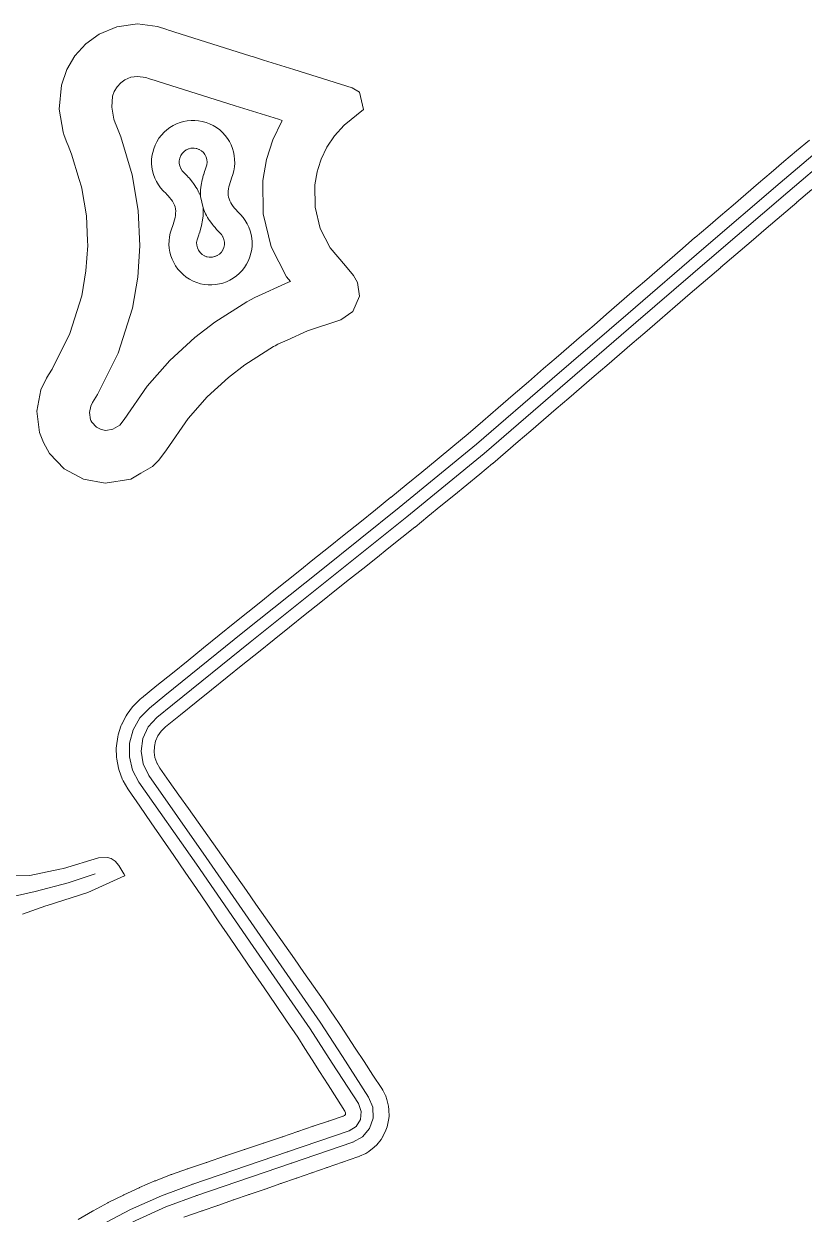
# Model space of a CAD drawing. Header units: metres. Extents: x 150516 to 150824, y 200666 to 200974.
# Drawn here: x 150603.1 to 150642.1, y 200792.4 to 200851.8 of the extents above; entities that cross this region are included whole.
import ezdxf

# ---------------------------------------------------------------- set-up
doc = ezdxf.new("R2010")
doc.units = ezdxf.units.M
doc.layers.add('N-WE-WH-WATERBODEM-G-_', color=7, linetype='Continuous')

# ---------------------------------------------------------------- blocks, each defined once
blk = doc.blocks.new('INVISIBLE')
at = {"color": 0, "linetype": 'Continuous', "lineweight": 9}
for p, q in [((-0.0125, 0), (0.0125, 0)), ((0, -0.0125), (0, 0.0125))]:
    blk.add_line(p, q, dxfattribs=at)

msp = doc.modelspace()

# ---------------------------------------------------------------- linework, layer by layer
at = {"layer": 'N-WE-WH-WATERBODEM-G-_', "color": 96, "linetype": 'Continuous', "lineweight": 9}
for p, q in [((150640.851, 200843.897, 16.51), (150644.664, 200847.132, 16.53)), ((150641.24, 200843.441, 16.51), (150645.052, 200846.674, 16.53)), ((150641.678, 200845.499, 17.087), (150641.042, 200844.96, 17.084)), ((150642.314, 200846.037, 17.089), (150641.678, 200845.499, 17.087)), ((150641.042, 200844.96, 17.084), (150640.406, 200844.421, 17.08)), ((150640.404, 200844.42, 17.08), (150639.769, 200843.879, 17.077)), ((150640.406, 200844.421, 17.08), (150640.404, 200844.42, 17.08)), ((150637.051, 200840.646, 16.48), (150640.851, 200843.897, 16.51)), ((150639.769, 200843.879, 17.077), (150639.136, 200843.337, 17.072)), ((150637.442, 200840.191, 16.48), (150641.24, 200843.441, 16.51)), ((150639.136, 200843.337, 17.072), (150638.503, 200842.795, 17.067)), ((150642.444, 200843.567, 17.08), (150641.68, 200842.922, 17.075)), ((150638.503, 200842.795, 17.067), (150637.869, 200842.254, 17.062)), ((150641.682, 200842.924, 17.075), (150640.923, 200842.274, 17.069)), ((150641.68, 200842.922, 17.075), (150641.682, 200842.924, 17.075)), ((150637.869, 200842.254, 17.062), (150637.236, 200841.712, 17.057)), ((150640.923, 200842.274, 17.069), (150640.163, 200841.624, 17.063)), ((150637.236, 200841.712, 17.057), (150636.603, 200841.17, 17.052)), ((150640.163, 200841.624, 17.063), (150639.403, 200840.974, 17.057)), ((150636.601, 200841.168, 17.052), (150635.971, 200840.622, 17.047)), ((150636.603, 200841.17, 17.052), (150636.601, 200841.168, 17.052)), ((150639.403, 200840.974, 17.057), (150638.643, 200840.324, 17.051)), ((150633.264, 200837.381, 16.46), (150637.051, 200840.646, 16.48)), ((150633.655, 200836.926, 16.46), (150637.442, 200840.191, 16.48)), ((150635.971, 200840.622, 17.047), (150635.341, 200840.076, 17.042)), ((150638.643, 200840.324, 17.051), (150637.884, 200839.674, 17.045)), ((150634.711, 200839.531, 17.037), (150634.081, 200838.985, 17.032)), ((150635.341, 200840.076, 17.042), (150634.711, 200839.531, 17.037)), ((150637.886, 200839.676, 17.045), (150637.127, 200839.025, 17.039)), ((150637.884, 200839.674, 17.045), (150637.886, 200839.676, 17.045)), ((150634.081, 200838.985, 17.032), (150633.451, 200838.439, 17.027)), ((150637.127, 200839.025, 17.039), (150636.368, 200838.373, 17.033)), ((150633.451, 200838.439, 17.027), (150632.821, 200837.893, 17.022)), ((150636.368, 200838.373, 17.033), (150635.609, 200837.722, 17.027)), ((150632.821, 200837.893, 17.022), (150632.19, 200837.349, 17.017)), ((150635.609, 200837.722, 17.027), (150634.85, 200837.071, 17.02)), ((150629.477, 200834.115, 16.43), (150633.264, 200837.381, 16.46)), ((150632.19, 200837.349, 17.017), (150631.559, 200836.805, 17.012)), ((150629.869, 200833.661, 16.43), (150633.655, 200836.926, 16.46)), ((150631.559, 200836.805, 17.012), (150630.928, 200836.261, 17.007)), ((150634.85, 200837.071, 17.02), (150634.092, 200836.42, 17.014)), ((150630.928, 200836.261, 17.007), (150630.297, 200835.716, 17.002)), ((150634.092, 200836.42, 17.014), (150633.46, 200835.876, 17.009)), ((150630.297, 200835.716, 17.002), (150629.666, 200835.172, 16.997)), ((150633.46, 200835.876, 17.009), (150632.829, 200835.332, 17.004)), ((150629.666, 200835.172, 16.997), (150629.035, 200834.628, 16.992)), ((150632.198, 200834.788, 16.999), (150631.567, 200834.244, 16.994)), ((150632.829, 200835.332, 17.004), (150632.198, 200834.788, 16.999)), ((150629.035, 200834.628, 16.992), (150628.28, 200833.974, 16.986)), ((150631.567, 200834.244, 16.994), (150630.936, 200833.699, 16.989)), ((150625.693, 200830.853, 16.41), (150629.477, 200834.115, 16.43)), ((150626.079, 200830.393, 16.41), (150629.869, 200833.661, 16.43)), ((150628.28, 200833.974, 16.986), (150627.525, 200833.319, 16.98)), ((150630.936, 200833.699, 16.989), (150630.305, 200833.155, 16.984)), ((150627.525, 200833.319, 16.98), (150626.769, 200832.665, 16.974)), ((150630.305, 200833.155, 16.984), (150629.672, 200832.612, 16.979)), ((150626.769, 200832.665, 16.974), (150626.014, 200832.01, 16.968)), ((150629.672, 200832.612, 16.979), (150629.039, 200832.069, 16.974)), ((150626.014, 200832.01, 16.968), (150625.268, 200831.364, 16.962)), ((150629.039, 200832.069, 16.974), (150628.406, 200831.526, 16.969)), ((150625.268, 200831.364, 16.962), (150624.501, 200830.733, 16.954)), ((150628.406, 200831.526, 16.969), (150627.773, 200830.983, 16.964)), ((150621.828, 200827.691, 16.38), (150625.693, 200830.853, 16.41)), ((150624.501, 200830.733, 16.954), (150623.731, 200830.096, 16.943)), ((150627.773, 200830.983, 16.964), (150627.14, 200830.44, 16.959)), ((150622.206, 200827.224, 16.38), (150626.079, 200830.393, 16.41)), ((150623.731, 200830.096, 16.943), (150622.958, 200829.464, 16.937)), ((150627.14, 200830.44, 16.959), (150626.507, 200829.897, 16.954)), ((150622.958, 200829.464, 16.937), (150622.185, 200828.832, 16.931)), ((150626.494, 200829.886, 16.954), (150625.849, 200829.358, 16.949)), ((150626.507, 200829.897, 16.954), (150626.494, 200829.886, 16.954)), ((150622.185, 200828.832, 16.931), (150621.412, 200828.199, 16.926)), ((150625.203, 200828.829, 16.944), (150624.558, 200828.301, 16.939)), ((150625.849, 200829.358, 16.949), (150625.203, 200828.829, 16.944)), ((150624.558, 200828.301, 16.939), (150623.912, 200827.773, 16.934)), ((150617.925, 200824.569, 16.36), (150621.828, 200827.691, 16.38)), ((150621.417, 200828.204, 16.926), (150620.638, 200827.578, 16.92)), ((150621.412, 200828.199, 16.926), (150621.417, 200828.204, 16.926)), ((150623.912, 200827.773, 16.934), (150623.266, 200827.245, 16.929)), ((150618.299, 200824.1, 16.36), (150622.206, 200827.224, 16.38)), ((150620.638, 200827.578, 16.92), (150619.859, 200826.952, 16.914)), ((150623.266, 200827.245, 16.929), (150622.621, 200826.716, 16.924)), ((150619.859, 200826.952, 16.914), (150619.079, 200826.326, 16.908)), ((150622.615, 200826.712, 16.924), (150621.963, 200826.193, 16.919)), ((150622.621, 200826.716, 16.924), (150622.615, 200826.712, 16.924)), ((150619.079, 200826.326, 16.908), (150618.3, 200825.7, 16.902)), ((150621.963, 200826.193, 16.919), (150621.311, 200825.674, 16.915)), ((150618.3, 200825.7, 16.902), (150617.521, 200825.074, 16.896)), ((150621.311, 200825.674, 16.915), (150620.658, 200825.154, 16.91)), ((150617.521, 200825.074, 16.896), (150616.87, 200824.553, 16.891)), ((150620.658, 200825.154, 16.91), (150620.006, 200824.635, 16.905)), ((150614.019, 200821.446, 16.33), (150617.925, 200824.569, 16.36)), ((150614.395, 200820.978, 16.33), (150618.299, 200824.1, 16.36)), ((150616.87, 200824.553, 16.891), (150616.219, 200824.033, 16.887)), ((150619.354, 200824.116, 16.9), (150618.702, 200823.597, 16.895)), ((150620.006, 200824.635, 16.905), (150619.354, 200824.116, 16.9)), ((150615.568, 200823.512, 16.882), (150614.917, 200822.992, 16.877)), ((150616.219, 200824.033, 16.887), (150615.568, 200823.512, 16.882)), ((150618.702, 200823.597, 16.895), (150617.921, 200822.973, 16.889)), ((150614.917, 200822.992, 16.877), (150614.266, 200822.471, 16.872)), ((150617.921, 200822.973, 16.889), (150617.14, 200822.348, 16.883)), ((150614.266, 200822.471, 16.872), (150613.615, 200821.951, 16.867)), ((150617.14, 200822.348, 16.883), (150616.359, 200821.724, 16.877)), ((150613.613, 200821.949, 16.867), (150612.836, 200821.319, 16.861)), ((150613.615, 200821.951, 16.867), (150613.613, 200821.949, 16.867)), ((150616.359, 200821.724, 16.877), (150615.578, 200821.099, 16.871)), ((150610.13, 200818.305, 16.31), (150614.019, 200821.446, 16.33)), ((150612.836, 200821.319, 16.861), (150612.06, 200820.689, 16.855)), ((150615.578, 200821.099, 16.871), (150614.798, 200820.475, 16.865)), ((150610.507, 200817.838, 16.31), (150614.395, 200820.978, 16.33)), ((150612.06, 200820.689, 16.855), (150611.283, 200820.059, 16.849)), ((150611.283, 200820.059, 16.849), (150610.507, 200819.429, 16.843)), ((150614.8, 200820.476, 16.865), (150614.021, 200819.85, 16.859)), ((150614.798, 200820.475, 16.865), (150614.8, 200820.476, 16.865)), ((150610.507, 200819.429, 16.843), (150609.729, 200818.801, 16.839)), ((150614.021, 200819.85, 16.859), (150613.242, 200819.224, 16.853)), ((150609.729, 200818.801, 16.839), (150608.956, 200818.176, 16.835)), ((150613.242, 200819.224, 16.853), (150612.463, 200818.598, 16.847)), ((150608.916, 200818.141, 16.835), (150608.586, 200817.825, 16.833)), ((150608.956, 200818.176, 16.835), (150608.916, 200818.141, 16.835)), ((150609.356, 200817.68, 16.306), (150610.13, 200818.305, 16.31)), ((150612.463, 200818.598, 16.847), (150611.683, 200817.972, 16.841)), ((150608.515, 200817.745, 16.832), (150608.241, 200817.38, 16.83)), ((150608.586, 200817.825, 16.833), (150608.515, 200817.745, 16.832)), ((150609.733, 200817.213, 16.306), (150610.507, 200817.838, 16.31)), ((150611.683, 200817.972, 16.841), (150610.905, 200817.344, 16.837)), ((150608.186, 200817.289, 16.83), (150607.976, 200816.883, 16.828)), ((150608.241, 200817.38, 16.83), (150608.186, 200817.289, 16.83)), ((150610.905, 200817.344, 16.837), (150610.159, 200816.741, 16.833)), ((150607.796, 200816.349, 16.826), (150607.773, 200816.245, 16.825)), ((150607.936, 200816.784, 16.827), (150607.796, 200816.349, 16.826)), ((150607.976, 200816.883, 16.828), (150607.936, 200816.784, 16.827)), ((150609.937, 200816.524, 16.832), (150609.778, 200816.293, 16.83)), ((150610.159, 200816.741, 16.833), (150609.937, 200816.524, 16.832)), ((150607.707, 200815.793, 16.823), (150607.702, 200815.686, 16.823)), ((150607.773, 200816.245, 16.825), (150607.707, 200815.793, 16.823)), ((150609.601, 200815.763, 16.828), (150609.589, 200815.484, 16.827)), ((150609.664, 200816.036, 16.829), (150609.601, 200815.763, 16.828)), ((150609.778, 200816.293, 16.83), (150609.664, 200816.036, 16.829)), ((150607.702, 200815.686, 16.823), (150607.712, 200815.229, 16.821)), ((150607.712, 200815.229, 16.821), (150607.724, 200815.123, 16.821)), ((150609.589, 200815.484, 16.827), (150609.631, 200815.207, 16.826)), ((150609.631, 200815.207, 16.826), (150609.722, 200814.945, 16.825)), ((150607.724, 200815.123, 16.821), (150607.81, 200814.674, 16.82)), ((150607.81, 200814.674, 16.82), (150607.84, 200814.571, 16.819)), ((150607.84, 200814.571, 16.819), (150607.999, 200814.143, 16.818)), ((150609.722, 200814.945, 16.825), (150609.88, 200814.674, 16.826)), ((150609.88, 200814.674, 16.826), (150610.349, 200814.019, 16.83)), ((150607.999, 200814.143, 16.818), (150608.046, 200814.046, 16.818)), ((150608.046, 200814.046, 16.818), (150608.274, 200813.65, 16.817)), ((150611.701, 200809.881, 16.26), (150608.833, 200813.975, 16.28)), ((150612.193, 200810.224, 16.26), (150609.325, 200814.32, 16.28)), ((150610.349, 200814.019, 16.83), (150610.831, 200813.339, 16.83)), ((150608.274, 200813.65, 16.817), (150608.303, 200813.604, 16.817)), ((150608.303, 200813.604, 16.817), (150608.872, 200812.782, 16.818)), ((150608.872, 200812.782, 16.818), (150609.436, 200811.956, 16.824)), ((150610.831, 200813.339, 16.83), (150611.313, 200812.659, 16.831)), ((150611.313, 200812.659, 16.831), (150611.794, 200811.979, 16.831)), ((150609.436, 200811.956, 16.824), (150610.005, 200811.134, 16.824)), ((150611.794, 200811.979, 16.831), (150612.276, 200811.299, 16.832)), ((150610.005, 200811.134, 16.824), (150610.574, 200810.312, 16.825)), ((150612.276, 200811.299, 16.832), (150612.758, 200810.619, 16.832)), ((150612.758, 200810.619, 16.832), (150612.76, 200810.616, 16.832)), ((150612.76, 200810.616, 16.832), (150613.24, 200809.934, 16.832)), ((150610.574, 200810.312, 16.825), (150611.143, 200809.49, 16.825)), ((150614.544, 200805.769, 16.23), (150611.701, 200809.881, 16.26)), ((150615.038, 200806.11, 16.23), (150612.193, 200810.224, 16.26)), ((150613.24, 200809.934, 16.832), (150613.719, 200809.252, 16.833)), ((150611.143, 200809.49, 16.825), (150611.141, 200809.494, 16.825)), ((150611.141, 200809.494, 16.825), (150611.703, 200808.667, 16.826)), ((150613.719, 200809.252, 16.833), (150614.198, 200808.57, 16.833)), ((150611.703, 200808.667, 16.826), (150612.265, 200807.84, 16.826)), ((150614.198, 200808.57, 16.833), (150614.678, 200807.888, 16.834)), ((150612.265, 200807.84, 16.826), (150612.828, 200807.013, 16.826)), ((150614.678, 200807.888, 16.834), (150615.157, 200807.206, 16.834)), ((150612.828, 200807.013, 16.826), (150613.39, 200806.187, 16.827)), ((150615.157, 200807.206, 16.834), (150615.636, 200806.524, 16.834)), ((150615.636, 200806.524, 16.834), (150616.115, 200805.841, 16.835)), ((150613.39, 200806.187, 16.827), (150613.952, 200805.36, 16.827)), ((150617.385, 200801.66, 16.21), (150614.544, 200805.769, 16.23)), ((150617.884, 200801.994, 16.21), (150615.038, 200806.11, 16.23)), ((150616.115, 200805.841, 16.835), (150616.593, 200805.157, 16.835)), ((150613.952, 200805.36, 16.827), (150614.516, 200804.535, 16.828)), ((150616.593, 200805.157, 16.835), (150617.071, 200804.474, 16.836)), ((150614.516, 200804.535, 16.828), (150615.08, 200803.71, 16.828)), ((150617.071, 200804.474, 16.836), (150617.549, 200803.79, 16.836)), ((150615.08, 200803.71, 16.828), (150615.644, 200802.885, 16.828)), ((150617.549, 200803.79, 16.836), (150618.027, 200803.107, 16.836)), ((150615.644, 200802.885, 16.828), (150616.207, 200802.061, 16.829)), ((150618.027, 200803.107, 16.836), (150618.505, 200802.423, 16.837)), ((150616.207, 200802.061, 16.829), (150616.762, 200801.249, 16.829)), ((150618.505, 200802.423, 16.837), (150618.518, 200802.404, 16.837)), ((150618.518, 200802.404, 16.837), (150618.892, 200801.835, 16.837)), ((150618.488, 200799.955, 16.198), (150617.385, 200801.66, 16.21)), ((150618.992, 200800.28, 16.198), (150617.884, 200801.994, 16.21)), ((150618.892, 200801.835, 16.837), (150619.265, 200801.267, 16.837)), ((150616.762, 200801.249, 16.829), (150617.122, 200800.684, 16.83)), ((150619.265, 200801.267, 16.837), (150619.639, 200800.699, 16.837)), ((150617.122, 200800.684, 16.83), (150617.485, 200800.112, 16.83)), ((150620.299, 200798.257, 16.183), (150618.992, 200800.28, 16.198)), ((150619.639, 200800.699, 16.837), (150620.08, 200800.028, 16.838)), ((150617.485, 200800.112, 16.83), (150617.848, 200799.541, 16.83)), ((150619.795, 200797.932, 16.183), (150618.488, 200799.955, 16.198)), ((150620.08, 200800.028, 16.838), (150620.521, 200799.357, 16.838)), ((150617.848, 200799.541, 16.83), (150618.279, 200798.863, 16.83)), ((150620.521, 200799.357, 16.838), (150620.962, 200798.686, 16.838)), ((150618.279, 200798.863, 16.83), (150618.71, 200798.186, 16.83)), ((150620.962, 200798.686, 16.838), (150621.006, 200798.608, 16.838)), ((150621.006, 200798.608, 16.838), (150621.158, 200798.302, 16.838)), ((150618.71, 200798.186, 16.83), (150619.111, 200797.554, 16.831)), ((150621.158, 200798.302, 16.838), (150621.219, 200798.134, 16.838)), ((150621.219, 200798.134, 16.838), (150621.298, 200797.801, 16.838)), ((150619.1, 200797.34, 16.83), (150619.027, 200797.305, 16.83)), ((150619.123, 200797.361, 16.83), (150619.1, 200797.34, 16.83)), ((150619.111, 200797.554, 16.831), (150619.147, 200797.478, 16.831)), ((150619.14, 200797.387, 16.83), (150619.123, 200797.361, 16.83)), ((150619.151, 200797.416, 16.831), (150619.14, 200797.387, 16.83)), ((150619.147, 200797.478, 16.831), (150619.153, 200797.447, 16.831)), ((150619.153, 200797.447, 16.831), (150619.151, 200797.416, 16.831)), ((150621.298, 200797.801, 16.838), (150621.319, 200797.624, 16.838)), ((150621.319, 200797.624, 16.838), (150621.322, 200797.282, 16.837)), ((150617.536, 200796.801, 16.825), (150616.768, 200796.541, 16.822)), ((150618.304, 200797.06, 16.827), (150617.536, 200796.801, 16.825)), ((150619.027, 200797.305, 16.83), (150618.304, 200797.06, 16.827)), ((150621.227, 200796.771, 16.836), (150621.168, 200796.603, 16.835)), ((150621.302, 200797.104, 16.837), (150621.227, 200796.771, 16.836)), ((150621.322, 200797.282, 16.837), (150621.302, 200797.104, 16.837)), ((150616, 200796.281, 16.819), (150615.053, 200795.961, 16.815)), ((150616.768, 200796.541, 16.822), (150616, 200796.281, 16.819)), ((150616.257, 200795.53, 16.16), (150619.326, 200796.578, 16.179)), ((150620.924, 200796.144, 16.834), (150620.71, 200795.878, 16.833)), ((150621.02, 200796.295, 16.835), (150620.924, 200796.144, 16.834)), ((150621.168, 200796.603, 16.835), (150621.02, 200796.295, 16.835)), ((150611.526, 200793.915, 16.13), (150616.257, 200795.53, 16.16)), ((150614.106, 200795.641, 16.812), (150613.159, 200795.321, 16.808)), ((150615.053, 200795.961, 16.815), (150614.106, 200795.641, 16.812)), ((150616.451, 200794.962, 16.16), (150619.519, 200796.01, 16.179)), ((150620.315, 200795.541, 16.831), (150620.164, 200795.448, 16.83)), ((150620.584, 200795.752, 16.832), (150620.315, 200795.541, 16.831)), ((150620.71, 200795.878, 16.833), (150620.584, 200795.752, 16.832)), ((150612.211, 200795.001, 16.805), (150611.264, 200794.68, 16.802)), ((150611.718, 200793.347, 16.13), (150616.451, 200794.962, 16.16)), ((150613.159, 200795.321, 16.808), (150612.211, 200795.001, 16.805)), ((150619.006, 200795.005, 16.826), (150618.24, 200794.741, 16.823)), ((150619.772, 200795.269, 16.829), (150619.006, 200795.005, 16.826)), ((150619.855, 200795.303, 16.829), (150619.772, 200795.269, 16.829)), ((150620.164, 200795.448, 16.83), (150619.855, 200795.303, 16.829)), ((150610.44, 200794.389, 16.799), (150609.657, 200794.084, 16.796)), ((150610.464, 200794.398, 16.799), (150610.44, 200794.389, 16.799)), ((150611.256, 200794.677, 16.802), (150610.464, 200794.398, 16.799)), ((150611.264, 200794.68, 16.802), (150611.256, 200794.677, 16.802)), ((150617.473, 200794.477, 16.821), (150616.707, 200794.212, 16.818)), ((150618.24, 200794.741, 16.823), (150617.473, 200794.477, 16.821)), ((150608.861, 200793.745, 16.793), (150608.838, 200793.734, 16.792)), ((150609.634, 200794.074, 16.795), (150608.861, 200793.745, 16.793)), ((150609.657, 200794.084, 16.796), (150609.634, 200794.074, 16.795)), ((150615.919, 200793.941, 16.815), (150615.131, 200793.669, 16.812)), ((150616.707, 200794.212, 16.818), (150615.919, 200793.941, 16.815)), ((150608.053, 200793.369, 16.789), (150607.303, 200792.991, 16.786)), ((150608.076, 200793.38, 16.79), (150608.053, 200793.369, 16.789)), ((150608.838, 200793.734, 16.792), (150608.076, 200793.38, 16.79)), ((150614.343, 200793.397, 16.809), (150613.555, 200793.126, 16.806)), ((150615.131, 200793.669, 16.812), (150614.343, 200793.397, 16.809)), ((150606.52, 200792.565, 16.783), (150605.794, 200792.142, 16.78)), ((150606.543, 200792.578, 16.783), (150606.52, 200792.565, 16.783)), ((150607.28, 200792.979, 16.786), (150606.543, 200792.578, 16.783)), ((150607.303, 200792.991, 16.786), (150607.28, 200792.979, 16.786)), ((150611.99, 200792.586, 16.8), (150611.081, 200792.26, 16.797)), ((150612.767, 200792.854, 16.803), (150611.99, 200792.586, 16.8)), ((150613.555, 200793.126, 16.806), (150612.767, 200792.854, 16.803))]:
    msp.add_line(p, q, dxfattribs=at)
at = {"layer": 'N-WE-WH-WATERBODEM-G-_', "color": 150, "linetype": 'Continuous', "lineweight": 0}
for p, q in [((150610.994, 200845.374, 15.4), (150611.086, 200845.47, 15.4)), ((150611.086, 200845.47, 15.4), (150611.195, 200845.547, 15.4)), ((150611.195, 200845.547, 15.4), (150611.316, 200845.601, 15.4)), ((150611.316, 200845.601, 15.4), (150611.446, 200845.631, 15.4)), ((150611.446, 200845.631, 15.4), (150611.578, 200845.637, 15.4)), ((150611.578, 200845.637, 15.4), (150611.71, 200845.617, 15.4)), ((150611.71, 200845.617, 15.4), (150611.835, 200845.572, 15.4)), ((150611.835, 200845.572, 15.4), (150611.949, 200845.504, 15.4)), ((150611.949, 200845.504, 15.4), (150612.049, 200845.416, 15.4)), ((150610.847, 200845.009, 15.4), (150610.872, 200845.139, 15.4)), ((150610.847, 200844.876, 15.4), (150610.847, 200845.009, 15.4)), ((150610.872, 200844.745, 15.4), (150610.847, 200844.876, 15.4)), ((150610.872, 200845.139, 15.4), (150610.922, 200845.263, 15.4)), ((150610.922, 200845.263, 15.4), (150610.994, 200845.374, 15.4)), ((150612.049, 200845.416, 15.4), (150612.13, 200845.31, 15.4)), ((150612.13, 200845.31, 15.4), (150612.189, 200845.191, 15.4)), ((150612.189, 200845.191, 15.4), (150612.224, 200845.063, 15.4)), ((150612.235, 200844.93, 15.4), (150612.22, 200844.798, 15.4)), ((150612.224, 200845.063, 15.4), (150612.235, 200844.93, 15.4)), ((150610.922, 200844.622, 15.4), (150610.872, 200844.745, 15.4)), ((150610.994, 200844.51, 15.4), (150610.922, 200844.622, 15.4)), ((150611.177, 200844.319, 15.4), (150610.994, 200844.51, 15.4)), ((150611.193, 200844.302, 15.4), (150611.177, 200844.319, 15.4)), ((150611.218, 200844.275, 15.4), (150611.193, 200844.302, 15.4)), ((150611.23, 200844.263, 15.4), (150611.218, 200844.275, 15.4)), ((150611.309, 200844.175, 15.4), (150611.23, 200844.263, 15.4)), ((150612.063, 200844.309, 15.4), (150612.031, 200844.201, 15.4)), ((150612.073, 200844.34, 15.4), (150612.063, 200844.309, 15.4)), ((150612.108, 200844.448, 15.4), (150612.073, 200844.34, 15.4)), ((150612.113, 200844.464, 15.4), (150612.108, 200844.448, 15.4)), ((150612.145, 200844.559, 15.4), (150612.113, 200844.464, 15.4)), ((150612.22, 200844.798, 15.4), (150612.145, 200844.559, 15.4)), ((150611.333, 200844.149, 15.4), (150611.309, 200844.175, 15.4)), ((150611.408, 200844.061, 15.4), (150611.333, 200844.149, 15.4)), ((150611.443, 200844.019, 15.4), (150611.408, 200844.061, 15.4)), ((150611.514, 200843.929, 15.4), (150611.443, 200844.019, 15.4)), ((150611.56, 200843.868, 15.4), (150611.514, 200843.929, 15.4)), ((150611.624, 200843.777, 15.4), (150611.56, 200843.868, 15.4)), ((150611.679, 200843.693, 15.4), (150611.624, 200843.777, 15.4)), ((150611.735, 200843.6, 15.4), (150611.679, 200843.693, 15.4)), ((150611.923, 200843.676, 15.4), (150611.912, 200843.56, 15.4)), ((150611.937, 200843.78, 15.4), (150611.923, 200843.676, 15.4)), ((150611.952, 200843.872, 15.4), (150611.937, 200843.78, 15.4)), ((150611.974, 200843.977, 15.4), (150611.952, 200843.872, 15.4)), ((150611.99, 200844.046, 15.4), (150611.974, 200843.977, 15.4)), ((150612.017, 200844.153, 15.4), (150611.99, 200844.046, 15.4)), ((150612.031, 200844.201, 15.4), (150612.017, 200844.153, 15.4)), ((150611.795, 200843.488, 15.4), (150611.735, 200843.6, 15.4)), ((150611.841, 200843.393, 15.4), (150611.795, 200843.488, 15.4)), ((150611.9, 200843.25, 15.4), (150611.841, 200843.393, 15.4)), ((150611.913, 200843.213, 15.4), (150611.9, 200843.25, 15.4)), ((150611.912, 200843.56, 15.4), (150611.907, 200843.458, 15.4)), ((150611.907, 200843.458, 15.4), (150611.908, 200843.316, 15.4)), ((150611.908, 200843.316, 15.4), (150611.913, 200843.215, 15.4)), ((150611.913, 200843.215, 15.4), (150611.913, 200843.213, 15.4)), ((150611.913, 200843.213, 15.4), (150612.033, 200842.651, 15.4)), ((150612.037, 200842.612, 15.4), (150612.033, 200842.651, 15.4)), ((150612.033, 200842.651, 15.4), (150612.067, 200842.559, 15.4)), ((150612.042, 200842.471, 15.4), (150612.037, 200842.612, 15.4)), ((150612.067, 200842.559, 15.4), (150612.106, 200842.465, 15.4)), ((150611.978, 200841.871, 15.4), (150611.991, 200841.939, 15.4)), ((150611.991, 200841.939, 15.4), (150612.01, 200842.049, 15.4)), ((150612.01, 200842.049, 15.4), (150612.022, 200842.14, 15.4)), ((150612.022, 200842.14, 15.4), (150612.033, 200842.249, 15.4)), ((150612.033, 200842.249, 15.4), (150612.04, 200842.364, 15.4)), ((150612.04, 200842.364, 15.4), (150612.042, 200842.471, 15.4)), ((150612.106, 200842.465, 15.4), (150612.158, 200842.357, 15.4)), ((150612.158, 200842.357, 15.4), (150612.207, 200842.264, 15.4)), ((150612.207, 200842.264, 15.4), (150612.256, 200842.18, 15.4)), ((150612.256, 200842.18, 15.4), (150612.312, 200842.089, 15.4)), ((150612.312, 200842.089, 15.4), (150612.354, 200842.026, 15.4)), ((150612.354, 200842.026, 15.4), (150612.418, 200841.936, 15.4)), ((150612.418, 200841.936, 15.4), (150612.451, 200841.891, 15.4)), ((150612.451, 200841.891, 15.4), (150612.52, 200841.802, 15.4)), ((150611.735, 200841.052, 15.4), (150611.825, 200841.304, 15.4)), ((150611.825, 200841.304, 15.4), (150611.848, 200841.376, 15.4)), ((150611.848, 200841.376, 15.4), (150611.867, 200841.438, 15.4)), ((150611.867, 200841.438, 15.4), (150611.871, 200841.452, 15.4)), ((150611.871, 200841.452, 15.4), (150611.903, 200841.565, 15.4)), ((150611.903, 200841.565, 15.4), (150611.912, 200841.597, 15.4)), ((150611.912, 200841.597, 15.4), (150611.941, 200841.71, 15.4)), ((150611.941, 200841.71, 15.4), (150611.953, 200841.759, 15.4)), ((150611.953, 200841.759, 15.4), (150611.978, 200841.871, 15.4)), ((150612.52, 200841.802, 15.4), (150612.544, 200841.771, 15.4)), ((150612.544, 200841.771, 15.4), (150612.616, 200841.683, 15.4)), ((150612.616, 200841.683, 15.4), (150612.631, 200841.665, 15.4)), ((150612.631, 200841.665, 15.4), (150612.704, 200841.578, 15.4)), ((150612.704, 200841.578, 15.4), (150612.767, 200841.508, 15.4)), ((150612.767, 200841.508, 15.4), (150612.954, 200841.316, 15.4)), ((150612.954, 200841.316, 15.4), (150613.027, 200841.203, 15.4)), ((150611.715, 200840.919, 15.4), (150611.735, 200841.052, 15.4)), ((150611.721, 200840.785, 15.4), (150611.715, 200840.919, 15.4)), ((150611.752, 200840.655, 15.4), (150611.721, 200840.785, 15.4)), ((150613.027, 200841.203, 15.4), (150613.077, 200841.079, 15.4)), ((150613.102, 200840.812, 15.4), (150613.075, 200840.681, 15.4)), ((150613.077, 200841.079, 15.4), (150613.102, 200840.947, 15.4)), ((150613.102, 200840.947, 15.4), (150613.102, 200840.812, 15.4)), ((150611.808, 200840.533, 15.4), (150611.752, 200840.655, 15.4)), ((150611.887, 200840.424, 15.4), (150611.808, 200840.533, 15.4)), ((150611.985, 200840.332, 15.4), (150611.887, 200840.424, 15.4)), ((150612.098, 200840.26, 15.4), (150611.985, 200840.332, 15.4)), ((150612.224, 200840.212, 15.4), (150612.098, 200840.26, 15.4)), ((150612.356, 200840.189, 15.4), (150612.224, 200840.212, 15.4)), ((150612.49, 200840.192, 15.4), (150612.356, 200840.189, 15.4)), ((150612.622, 200840.22, 15.4), (150612.49, 200840.192, 15.4)), ((150612.745, 200840.273, 15.4), (150612.622, 200840.22, 15.4)), ((150612.856, 200840.349, 15.4), (150612.745, 200840.273, 15.4)), ((150612.95, 200840.445, 15.4), (150612.856, 200840.349, 15.4)), ((150613.024, 200840.557, 15.4), (150612.95, 200840.445, 15.4)), ((150613.075, 200840.681, 15.4), (150613.024, 200840.557, 15.4))]:
    msp.add_line(p, q, dxfattribs=at)
msp.add_lwpolyline([(150615.986, 200847.018), (150615.963, 200846.985), (150615.512, 200846.053), (150615.196, 200845.067), (150615.016, 200844.011), (150615.031, 200842.363), (150615.435, 200840.713), (150616.205, 200839.202), (150616.394, 200838.978), (150616.295, 200838.945), (150614.615, 200838.175), (150614.397, 200838.059), (150614.225, 200837.964), (150612.619, 200836.95), (150611.618, 200836.173), (150610.381, 200835.032), (150609.246, 200833.749), (150608.094, 200832.091), (150607.884, 200831.805), (150607.532, 200831.597), (150607.177, 200831.54), (150606.942, 200831.584), (150606.705, 200831.712), (150606.474, 200831.956), (150606.425, 200832.042), (150606.413, 200832.076), (150606.365, 200832.433), (150606.427, 200832.76), (150606.494, 200832.902), (150606.519, 200832.942), (150606.762, 200833.332), (150607.797, 200835.398), (150608.504, 200837.639), (150608.772, 200839.196), (150608.876, 200840.75), (150608.795, 200842.527), (150608.501, 200844.298), (150607.922, 200846.201), (150607.691, 200846.774), (150607.641, 200846.891), (150607.571, 200847.073), (150607.471, 200847.681), (150607.519, 200848.23), (150607.597, 200848.458), (150607.737, 200848.694), (150607.921, 200848.894), (150608.128, 200849.043), (150608.429, 200849.17), (150608.768, 200849.218), (150609.172, 200849.165), (150609.365, 200849.101), (150609.462, 200849.066), (150609.594, 200849.023), (150609.799, 200848.959), (150613.636, 200847.752), (150615.799, 200847.077)], close=True, dxfattribs=at)
msp.add_lwpolyline([(150610.53, 200841.767, 2.023539), (150613.755, 200842.464), (150613.682, 200842.552), (150613.61, 200842.64), (150613.541, 200842.729), (150613.478, 200842.818), (150613.421, 200842.909), (150613.372, 200843.001), (150613.333, 200843.096), (150613.303, 200843.192), (150613.286, 200843.29), (150613.281, 200843.39), (150613.286, 200843.493), (150613.3, 200843.597), (150613.321, 200843.702), (150613.349, 200843.809), (150613.381, 200843.917), (150613.416, 200844.025), (150613.452, 200844.133, 1.968377), (150610.186, 200843.366), (150610.211, 200843.339), (150610.29, 200843.252), (150610.366, 200843.164), (150610.437, 200843.075), (150610.501, 200842.984), (150610.556, 200842.892), (150610.602, 200842.796), (150610.637, 200842.699), (150610.658, 200842.598), (150610.667, 200842.494), (150610.665, 200842.387), (150610.654, 200842.279), (150610.635, 200842.168), (150610.61, 200842.056), (150610.581, 200841.943), (150610.549, 200841.829)], format="xyb", close=True, dxfattribs=at)
msp.add_lwpolyline([(150599.769, 200807.974), (150600.301, 200807.969), (150601.608, 200808.113), (150602.612, 200808.292), (150603.647, 200808.517), (150605.291, 200808.952), (150606.641, 200809.397)], dxfattribs=at)
at = {"layer": 'N-WE-WH-WATERBODEM-G-_', "color": 1, "linetype": 'Continuous', "lineweight": 0}
msp.add_polyline3d([(150620.046, 200847.562, 17.061), (150619.081, 200846.777, 17.054), (150618.596, 200846.242, 17.049), (150618.224, 200845.688, 17.045), (150617.933, 200845.085, 17.04), (150617.782, 200844.615, 17.036), (150617.728, 200844.448, 17.034), (150617.618, 200843.802, 17.027), (150617.628, 200842.688, 17.015), (150617.888, 200841.625, 17.007), (150618.385, 200840.651, 17.001), (150619.143, 200839.755, 16.999), (150619.554, 200839.284, 16.997), (150619.75, 200838.92, 16.995), (150619.84, 200838.242, 16.989), (150619.515, 200837.476, 16.978), (150618.907, 200837.067, 16.969), (150617.245, 200836.521, 16.948), (150616.228, 200836.055, 16.934), (150615.77, 200835.844, 16.932), (150615.636, 200835.773, 16.931), (150615.547, 200835.724, 16.93), (150614.114, 200834.819, 16.92), (150613.299, 200834.187, 16.914), (150612.241, 200833.211, 16.906), (150611.294, 200832.141, 16.897), (150610.209, 200830.578, 16.886), (150609.83, 200830.063, 16.882), (150609.511, 200829.746, 16.88), (150608.926, 200829.401, 16.876), (150608.429, 200829.107, 16.873), (150607.143, 200828.902, 16.869), (150606.063, 200829.103, 16.867), (150605.103, 200829.623, 16.866), (150604.367, 200830.398, 16.867), (150604.063, 200830.938, 16.868), (150603.874, 200831.438, 16.869), (150603.733, 200832.506, 16.873), (150603.934, 200833.572, 16.877), (150604.208, 200834.149, 16.88), (150604.311, 200834.315, 16.881), (150604.491, 200834.604, 16.883), (150605.38, 200836.377, 16.892), (150605.972, 200838.254, 16.9), (150606.187, 200839.504, 16.905), (150606.272, 200840.778, 16.91), (150606.261, 200841.011, 16.911), (150606.205, 200842.254, 16.916), (150605.978, 200843.618, 16.921), (150605.964, 200843.704, 16.921), (150605.85, 200844.077, 16.924), (150605.468, 200845.335, 16.932), (150605.292, 200845.771, 16.934), (150605.232, 200845.909, 16.935), (150605.095, 200846.268, 16.937), (150605.04, 200846.439, 16.938), (150604.852, 200847.584, 16.947), (150604.957, 200848.774, 16.959), (150605.225, 200849.554, 16.968), (150605.638, 200850.251, 16.979), (150606.185, 200850.849, 16.99), (150606.848, 200851.325, 17), (150607.729, 200851.697, 17.012), (150608.755, 200851.842, 17.024), (150609.755, 200851.711, 17.032), (150610.22, 200851.557, 17.035), (150610.307, 200851.525, 17.036), (150610.381, 200851.501, 17.036), (150610.576, 200851.44, 17.038), (150614.414, 200850.233, 17.064), (150614.498, 200850.207, 17.064), (150615.054, 200850.033, 17.068), (150616.576, 200849.558, 17.068), (150619.48, 200848.645, 17.067), (150619.846, 200848.428, 17.067)], close=True, dxfattribs=at)
at = {"layer": 'N-WE-WH-WATERBODEM-G-_', "color": 96, "linetype": 'Continuous', "lineweight": 9}
for points in [[(150609.356, 200817.68, 16.306), (150608.882, 200817.187, 16.302), (150608.544, 200816.592, 16.298), (150608.365, 200815.931, 16.293), (150608.354, 200815.246, 16.288), (150608.514, 200814.581, 16.284), (150608.833, 200813.975, 16.28)], [(150609.733, 200817.213, 16.306), (150609.301, 200816.741, 16.301), (150609.027, 200816.161, 16.296), (150608.938, 200815.526, 16.29), (150609.04, 200814.894, 16.285), (150609.325, 200814.32, 16.28)], [(150619.326, 200796.578, 16.179), (150619.673, 200796.794, 16.18), (150619.891, 200797.14, 16.181), (150619.934, 200797.547, 16.182), (150619.795, 200797.932, 16.183)], [(150619.519, 200796.01, 16.179), (150619.995, 200796.276, 16.18), (150620.345, 200796.694, 16.181), (150620.523, 200797.209, 16.182), (150620.508, 200797.754, 16.183), (150620.299, 200798.257, 16.183)], [(150611.526, 200793.915, 16.13), (150609.952, 200793.329, 16.123), (150608.418, 200792.645, 16.117), (150606.931, 200791.865, 16.11)], [(150611.718, 200793.347, 16.13), (150610.179, 200792.774, 16.123), (150608.68, 200792.106, 16.117), (150607.226, 200791.343, 16.11)]]:
    msp.add_polyline3d(points, dxfattribs=at)
at = {"layer": 'N-WE-WH-WATERBODEM-G-_', "color": 1, "linetype": 'Continuous', "lineweight": 0}
msp.add_polyline3d([(150601.618, 200809.284, 16.769), (150603.376, 200809.315, 16.777), (150604.886, 200809.636, 16.785), (150605.063, 200809.673, 16.786), (150606.806, 200810.201, 16.801), (150607.257, 200810.224, 16.805), (150607.438, 200810.168, 16.807), (150607.641, 200810.039, 16.809), (150607.824, 200809.819, 16.81), (150608.075, 200809.406, 16.813), (150608.09, 200809.381, 16.813), (150608.121, 200809.314, 16.813), (150608.112, 200809.305, 16.813), (150606.279, 200808.471, 16.798), (150604.256, 200807.832, 16.78), (150604.184, 200807.809, 16.779), (150603.018, 200807.389, 16.769)], dxfattribs=at)

# ---------------------------------------------------------------- block references
at = {"layer": 'N-WE-WH-WATERBODEM-G-_', "color": 150, "linetype": 'Continuous', "lineweight": 9}
for p in [(150611.086, 200845.47, 15.4), (150611.195, 200845.547, 15.4), (150611.316, 200845.601, 15.4), (150611.446, 200845.631, 15.4), (150611.578, 200845.637, 15.4), (150611.71, 200845.617, 15.4), (150611.835, 200845.572, 15.4), (150611.949, 200845.504, 15.4), (150610.847, 200845.009, 15.4), (150610.847, 200844.876, 15.4), (150610.872, 200845.139, 15.4), (150610.922, 200845.263, 15.4), (150610.994, 200845.374, 15.4), (150612.049, 200845.416, 15.4), (150612.13, 200845.31, 15.4), (150612.189, 200845.191, 15.4), (150612.224, 200845.063, 15.4), (150612.235, 200844.93, 15.4), (150610.872, 200844.745, 15.4), (150610.922, 200844.622, 15.4), (150610.994, 200844.51, 15.4), (150611.177, 200844.319, 15.4), (150611.193, 200844.302, 15.4), (150611.218, 200844.275, 15.4), (150611.23, 200844.263, 15.4), (150612.063, 200844.309, 15.4), (150612.073, 200844.34, 15.4), (150612.108, 200844.448, 15.4), (150612.113, 200844.464, 15.4), (150612.145, 200844.559, 15.4), (150612.22, 200844.798, 15.4), (150611.309, 200844.175, 15.4), (150611.333, 200844.149, 15.4), (150611.408, 200844.061, 15.4), (150611.443, 200844.019, 15.4), (150611.514, 200843.929, 15.4), (150611.56, 200843.868, 15.4), (150611.624, 200843.777, 15.4), (150611.679, 200843.693, 15.4), (150611.923, 200843.676, 15.4), (150611.937, 200843.78, 15.4), (150611.952, 200843.872, 15.4), (150611.974, 200843.977, 15.4), (150611.99, 200844.046, 15.4), (150612.017, 200844.153, 15.4), (150612.031, 200844.201, 15.4), (150611.735, 200843.6, 15.4), (150611.795, 200843.488, 15.4), (150611.841, 200843.393, 15.4), (150611.9, 200843.25, 15.4), (150611.907, 200843.458, 15.4), (150611.908, 200843.316, 15.4), (150611.912, 200843.56, 15.4), (150611.913, 200843.215, 15.4), (150611.913, 200843.213, 15.4), (150612.033, 200842.651, 15.4), (150612.037, 200842.612, 15.4), (150612.042, 200842.471, 15.4), (150612.067, 200842.559, 15.4), (150612.106, 200842.465, 15.4), (150611.978, 200841.871, 15.4), (150611.991, 200841.939, 15.4), (150612.01, 200842.049, 15.4), (150612.022, 200842.14, 15.4), (150612.033, 200842.249, 15.4), (150612.04, 200842.364, 15.4), (150612.158, 200842.357, 15.4), (150612.207, 200842.264, 15.4), (150612.256, 200842.18, 15.4), (150612.312, 200842.089, 15.4), (150612.354, 200842.026, 15.4), (150612.418, 200841.936, 15.4), (150612.451, 200841.891, 15.4), (150611.825, 200841.304, 15.4), (150611.848, 200841.376, 15.4), (150611.867, 200841.438, 15.4), (150611.871, 200841.452, 15.4), (150611.903, 200841.565, 15.4), (150611.912, 200841.597, 15.4), (150611.941, 200841.71, 15.4), (150611.953, 200841.759, 15.4), (150612.52, 200841.802, 15.4), (150612.544, 200841.771, 15.4), (150612.616, 200841.683, 15.4), (150612.631, 200841.665, 15.4), (150612.704, 200841.578, 15.4), (150612.767, 200841.508, 15.4), (150612.954, 200841.316, 15.4), (150611.715, 200840.919, 15.4), (150611.721, 200840.785, 15.4), (150611.735, 200841.052, 15.4), (150613.027, 200841.203, 15.4), (150613.075, 200840.681, 15.4), (150613.077, 200841.079, 15.4), (150613.102, 200840.812, 15.4), (150613.102, 200840.947, 15.4), (150611.752, 200840.655, 15.4), (150611.808, 200840.533, 15.4), (150611.887, 200840.424, 15.4), (150611.985, 200840.332, 15.4), (150612.098, 200840.26, 15.4), (150612.224, 200840.212, 15.4), (150612.356, 200840.189, 15.4), (150612.49, 200840.192, 15.4), (150612.622, 200840.22, 15.4), (150612.745, 200840.273, 15.4), (150612.856, 200840.349, 15.4), (150612.95, 200840.445, 15.4), (150613.024, 200840.557, 15.4)]:
    msp.add_blockref('INVISIBLE', p, dxfattribs=at)
at = {"layer": 'N-WE-WH-WATERBODEM-G-_', "color": 96, "linetype": 'Continuous', "lineweight": 9}
for p in [(150641.678, 200845.499, 17.087), (150641.042, 200844.96, 17.084), (150640.404, 200844.42, 17.08), (150640.406, 200844.421, 17.08), (150639.769, 200843.879, 17.077), (150640.851, 200843.897, 16.51), (150639.136, 200843.337, 17.072), (150641.24, 200843.441, 16.51), (150638.503, 200842.795, 17.067), (150641.68, 200842.922, 17.075), (150641.682, 200842.924, 17.075), (150637.869, 200842.254, 17.062), (150640.923, 200842.274, 17.069), (150637.236, 200841.712, 17.057), (150640.163, 200841.624, 17.063), (150636.601, 200841.168, 17.052), (150636.603, 200841.17, 17.052), (150639.403, 200840.974, 17.057), (150635.971, 200840.622, 17.047), (150637.051, 200840.646, 16.48), (150637.442, 200840.191, 16.48), (150638.643, 200840.324, 17.051), (150634.711, 200839.531, 17.037), (150635.341, 200840.076, 17.042), (150637.884, 200839.674, 17.045), (150637.886, 200839.676, 17.045), (150634.081, 200838.985, 17.032), (150637.127, 200839.025, 17.039), (150633.451, 200838.439, 17.027), (150636.368, 200838.373, 17.033), (150632.821, 200837.893, 17.022), (150635.609, 200837.722, 17.027), (150632.19, 200837.349, 17.017), (150633.264, 200837.381, 16.46), (150631.559, 200836.805, 17.012), (150633.655, 200836.926, 16.46), (150634.85, 200837.071, 17.02), (150630.928, 200836.261, 17.007), (150634.092, 200836.42, 17.014), (150630.297, 200835.716, 17.002), (150632.829, 200835.332, 17.004), (150633.46, 200835.876, 17.009), (150629.666, 200835.172, 16.997), (150632.198, 200834.788, 16.999), (150629.035, 200834.628, 16.992), (150631.567, 200834.244, 16.994), (150628.28, 200833.974, 16.986), (150629.477, 200834.115, 16.43), (150629.869, 200833.661, 16.43), (150630.936, 200833.699, 16.989), (150627.525, 200833.319, 16.98), (150630.305, 200833.155, 16.984), (150626.769, 200832.665, 16.974), (150629.672, 200832.612, 16.979), (150626.014, 200832.01, 16.968), (150629.039, 200832.069, 16.974), (150625.268, 200831.364, 16.962), (150628.406, 200831.526, 16.969), (150624.501, 200830.733, 16.954), (150625.693, 200830.853, 16.41), (150627.773, 200830.983, 16.964), (150623.731, 200830.096, 16.943), (150626.079, 200830.393, 16.41), (150627.14, 200830.44, 16.959), (150622.958, 200829.464, 16.937), (150626.494, 200829.886, 16.954), (150626.507, 200829.897, 16.954), (150622.185, 200828.832, 16.931), (150625.203, 200828.829, 16.944), (150625.849, 200829.358, 16.949), (150621.412, 200828.199, 16.926), (150621.417, 200828.204, 16.926), (150624.558, 200828.301, 16.939), (150621.828, 200827.691, 16.38), (150623.912, 200827.773, 16.934), (150620.638, 200827.578, 16.92), (150622.206, 200827.224, 16.38), (150623.266, 200827.245, 16.929), (150619.859, 200826.952, 16.914), (150622.615, 200826.712, 16.924), (150622.621, 200826.716, 16.924), (150619.079, 200826.326, 16.908), (150621.963, 200826.193, 16.919), (150618.3, 200825.7, 16.902), (150621.311, 200825.674, 16.915), (150617.521, 200825.074, 16.896), (150620.006, 200824.635, 16.905), (150620.658, 200825.154, 16.91), (150616.87, 200824.553, 16.891), (150617.925, 200824.569, 16.36), (150618.299, 200824.1, 16.36), (150619.354, 200824.116, 16.9), (150615.568, 200823.512, 16.882), (150616.219, 200824.033, 16.887), (150618.702, 200823.597, 16.895), (150614.917, 200822.992, 16.877), (150617.921, 200822.973, 16.889), (150614.266, 200822.471, 16.872), (150617.14, 200822.348, 16.883), (150613.613, 200821.949, 16.867), (150613.615, 200821.951, 16.867), (150616.359, 200821.724, 16.877), (150612.836, 200821.319, 16.861), (150614.019, 200821.446, 16.33), (150615.578, 200821.099, 16.871), (150612.06, 200820.689, 16.855), (150614.395, 200820.978, 16.33), (150614.798, 200820.475, 16.865), (150614.8, 200820.476, 16.865), (150611.283, 200820.059, 16.849), (150610.507, 200819.429, 16.843), (150614.021, 200819.85, 16.859), (150609.729, 200818.801, 16.839), (150613.242, 200819.224, 16.853), (150608.916, 200818.141, 16.835), (150608.956, 200818.176, 16.835), (150610.13, 200818.305, 16.31), (150612.463, 200818.598, 16.847), (150608.515, 200817.745, 16.832), (150608.586, 200817.825, 16.833), (150609.356, 200817.68, 16.306), (150610.507, 200817.838, 16.31), (150611.683, 200817.972, 16.841), (150608.186, 200817.289, 16.83), (150608.241, 200817.38, 16.83), (150609.733, 200817.213, 16.306), (150610.905, 200817.344, 16.837), (150607.796, 200816.349, 16.826), (150607.936, 200816.784, 16.827), (150607.976, 200816.883, 16.828), (150609.937, 200816.524, 16.832), (150610.159, 200816.741, 16.833), (150607.707, 200815.793, 16.823), (150607.773, 200816.245, 16.825), (150609.601, 200815.763, 16.828), (150609.664, 200816.036, 16.829), (150609.778, 200816.293, 16.83), (150607.702, 200815.686, 16.823), (150607.712, 200815.229, 16.821), (150607.724, 200815.123, 16.821), (150609.589, 200815.484, 16.827), (150609.631, 200815.207, 16.826), (150607.81, 200814.674, 16.82), (150607.84, 200814.571, 16.819), (150609.722, 200814.945, 16.825), (150609.88, 200814.674, 16.826), (150607.999, 200814.143, 16.818), (150608.046, 200814.046, 16.818), (150608.833, 200813.975, 16.28), (150609.325, 200814.32, 16.28), (150610.349, 200814.019, 16.83), (150608.274, 200813.65, 16.817), (150608.303, 200813.604, 16.817), (150608.872, 200812.782, 16.818), (150610.831, 200813.339, 16.83), (150611.313, 200812.659, 16.831), (150609.436, 200811.956, 16.824), (150611.794, 200811.979, 16.831), (150610.005, 200811.134, 16.824), (150612.276, 200811.299, 16.832), (150612.758, 200810.619, 16.832), (150612.76, 200810.616, 16.832), (150610.574, 200810.312, 16.825), (150611.701, 200809.881, 16.26), (150612.193, 200810.224, 16.26), (150613.24, 200809.934, 16.832), (150611.141, 200809.494, 16.825), (150611.143, 200809.49, 16.825), (150613.719, 200809.252, 16.833), (150611.703, 200808.667, 16.826), (150614.198, 200808.57, 16.833), (150612.265, 200807.84, 16.826), (150614.678, 200807.888, 16.834), (150612.828, 200807.013, 16.826), (150615.157, 200807.206, 16.834), (150615.636, 200806.524, 16.834), (150613.39, 200806.187, 16.827), (150614.544, 200805.769, 16.23), (150615.038, 200806.11, 16.23), (150616.115, 200805.841, 16.835), (150613.952, 200805.36, 16.827), (150616.593, 200805.157, 16.835), (150614.516, 200804.535, 16.828), (150617.071, 200804.474, 16.836), (150615.08, 200803.71, 16.828), (150617.549, 200803.79, 16.836), (150615.644, 200802.885, 16.828), (150618.027, 200803.107, 16.836), (150616.207, 200802.061, 16.829), (150618.505, 200802.423, 16.837), (150618.518, 200802.404, 16.837), (150617.385, 200801.66, 16.21), (150617.884, 200801.994, 16.21), (150618.892, 200801.835, 16.837), (150616.762, 200801.249, 16.829), (150619.265, 200801.267, 16.837), (150617.122, 200800.684, 16.83), (150618.992, 200800.28, 16.198), (150619.639, 200800.699, 16.837), (150617.485, 200800.112, 16.83), (150618.488, 200799.955, 16.198), (150620.08, 200800.028, 16.838), (150617.848, 200799.541, 16.83), (150620.521, 200799.357, 16.838), (150618.279, 200798.863, 16.83), (150620.962, 200798.686, 16.838), (150621.006, 200798.608, 16.838), (150618.71, 200798.186, 16.83), (150619.795, 200797.932, 16.183), (150620.299, 200798.257, 16.183), (150621.158, 200798.302, 16.838), (150621.219, 200798.134, 16.838), (150619.027, 200797.305, 16.83), (150619.1, 200797.34, 16.83), (150619.111, 200797.554, 16.831), (150619.123, 200797.361, 16.83), (150619.14, 200797.387, 16.83), (150619.147, 200797.478, 16.831), (150619.151, 200797.416, 16.831), (150619.153, 200797.447, 16.831), (150621.298, 200797.801, 16.838), (150621.319, 200797.624, 16.838), (150617.536, 200796.801, 16.825), (150618.304, 200797.06, 16.827), (150621.227, 200796.771, 16.836), (150621.302, 200797.104, 16.837), (150621.322, 200797.282, 16.837), (150616, 200796.281, 16.819), (150616.768, 200796.541, 16.822), (150619.326, 200796.578, 16.179), (150620.924, 200796.144, 16.834), (150621.02, 200796.295, 16.835), (150621.168, 200796.603, 16.835), (150614.106, 200795.641, 16.812), (150615.053, 200795.961, 16.815), (150616.257, 200795.53, 16.16), (150619.519, 200796.01, 16.179), (150620.315, 200795.541, 16.831), (150620.584, 200795.752, 16.832), (150620.71, 200795.878, 16.833), (150612.211, 200795.001, 16.805), (150613.159, 200795.321, 16.808), (150616.451, 200794.962, 16.16), (150619.006, 200795.005, 16.826), (150619.772, 200795.269, 16.829), (150619.855, 200795.303, 16.829), (150620.164, 200795.448, 16.83), (150610.44, 200794.389, 16.799), (150610.464, 200794.398, 16.799), (150611.256, 200794.677, 16.802), (150611.264, 200794.68, 16.802), (150617.473, 200794.477, 16.821), (150618.24, 200794.741, 16.823), (150608.838, 200793.734, 16.792), (150608.861, 200793.745, 16.793), (150609.634, 200794.074, 16.795), (150609.657, 200794.084, 16.796), (150611.526, 200793.915, 16.13), (150615.919, 200793.941, 16.815), (150616.707, 200794.212, 16.818), (150608.053, 200793.369, 16.789), (150608.076, 200793.38, 16.79), (150611.718, 200793.347, 16.13), (150614.343, 200793.397, 16.809), (150615.131, 200793.669, 16.812), (150606.52, 200792.565, 16.783), (150606.543, 200792.578, 16.783), (150607.28, 200792.979, 16.786), (150607.303, 200792.991, 16.786), (150611.99, 200792.586, 16.8), (150612.767, 200792.854, 16.803), (150613.555, 200793.126, 16.806)]:
    msp.add_blockref('INVISIBLE', p, dxfattribs=at)

doc.saveas('drawing.dxf')
